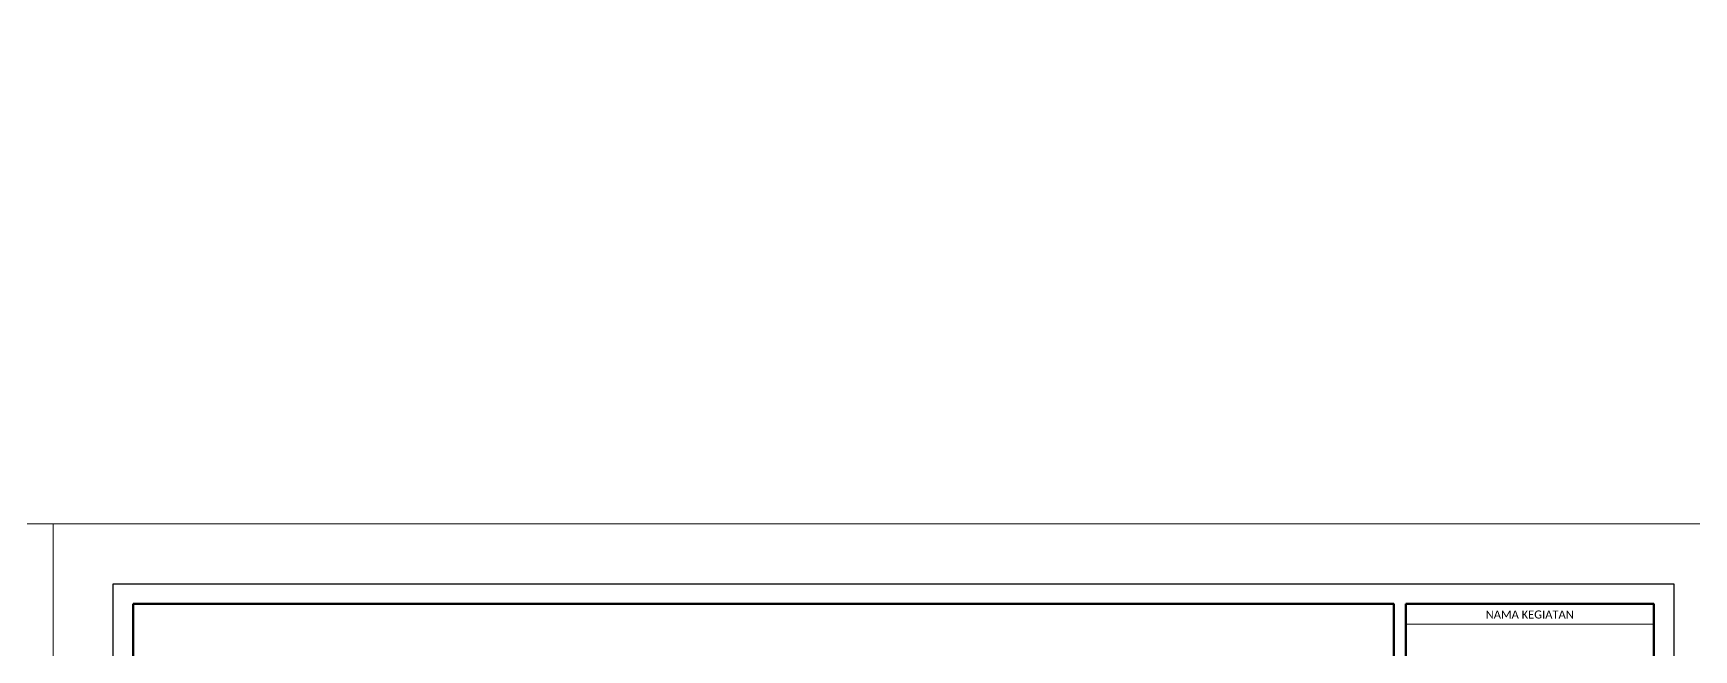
# Model space of a CAD drawing. Header units: centimetres. Extents: x -377343 to 693706, y 194584 to 813780.
# Drawn here: x 155208 to 159648, y 500460 to 502107 of the extents above; entities that cross this region are included whole.
import ezdxf

# ---------------------------------------------------------------- set-up
doc = ezdxf.new("R2010")
doc.units = ezdxf.units.CM
for name, color, linetype, lineweight in [('a. line t', 7, 'Continuous', 50), ('Kertas', 252, 'Continuous', 20), ('Legenda', 252, 'Continuous', 20)]:
    doc.layers.add(name, color=color, linetype=linetype, lineweight=lineweight)
doc.layers.add('PIPA', color=11, linetype='Continuous')
doc.styles.get("Standard").update_dxf_attribs({"font": 'arial.ttf'})

msp = doc.modelspace()

# ---------------------------------------------------------------- linework, layer by layer
at = {"layer": 'Kertas'}
for points in [[(150820.464, 500796.755), (155261.218, 500796.755), (155261.218, 497618.673), (150820.464, 497618.673)], [(155261.218, 500796.755), (159701.972, 500796.755), (159701.972, 497618.673), (155261.218, 497618.673)]]:
    msp.add_lwpolyline(points, close=True, dxfattribs=at)
at = {"layer": 'Legenda', "color": 1, "lineweight": 20}
msp.add_line((159541.463, 500529.24), (158878.025, 500529.24), dxfattribs=at)
at = {"layer": 'Legenda', "color": 5, "lineweight": 30}
msp.add_lwpolyline([(155421.727, 500636.246), (159594.966, 500636.246), (159594.966, 497725.679), (155421.727, 497725.679)], close=True, dxfattribs=at)
at = {"layer": 'Legenda', "color": 1, "lineweight": 50}
for points in [[(155475.23, 500582.743), (158845.923, 500582.743), (158845.923, 497779.182), (155475.23, 497779.182)], [(158878.025, 500582.743), (159541.463, 500582.743), (159541.463, 497779.182), (158878.025, 497779.182)]]:
    msp.add_lwpolyline(points, close=True, dxfattribs=at)
at = {"layer": 'PIPA', "lineweight": 35, "extrusion": (0, 0.816497, 0.57735), "elevation": 193451.324}
msp.add_lwpolyline([(-421704.212, -325591.681), (-159560.265, -63447.734), (377343.333, -600351.331), (-158232.47, -1135927.133), (-693706.405, -600453.199), (-454216.825, -360963.619)], dxfattribs=at)

# ---------------------------------------------------------------- texts
at = {"layer": 'a. line t', "color": 2, "lineweight": 20, "insert": (159209.744, 500554.501), "char_height": 21.40123, "width": 663.43798, "attachment_point": 5}
msp.add_mtext('{\\fCandara|b0|i0|c0|p34;NAMA KEGIATAN}', dxfattribs=at)

doc.saveas('drawing.dxf')
